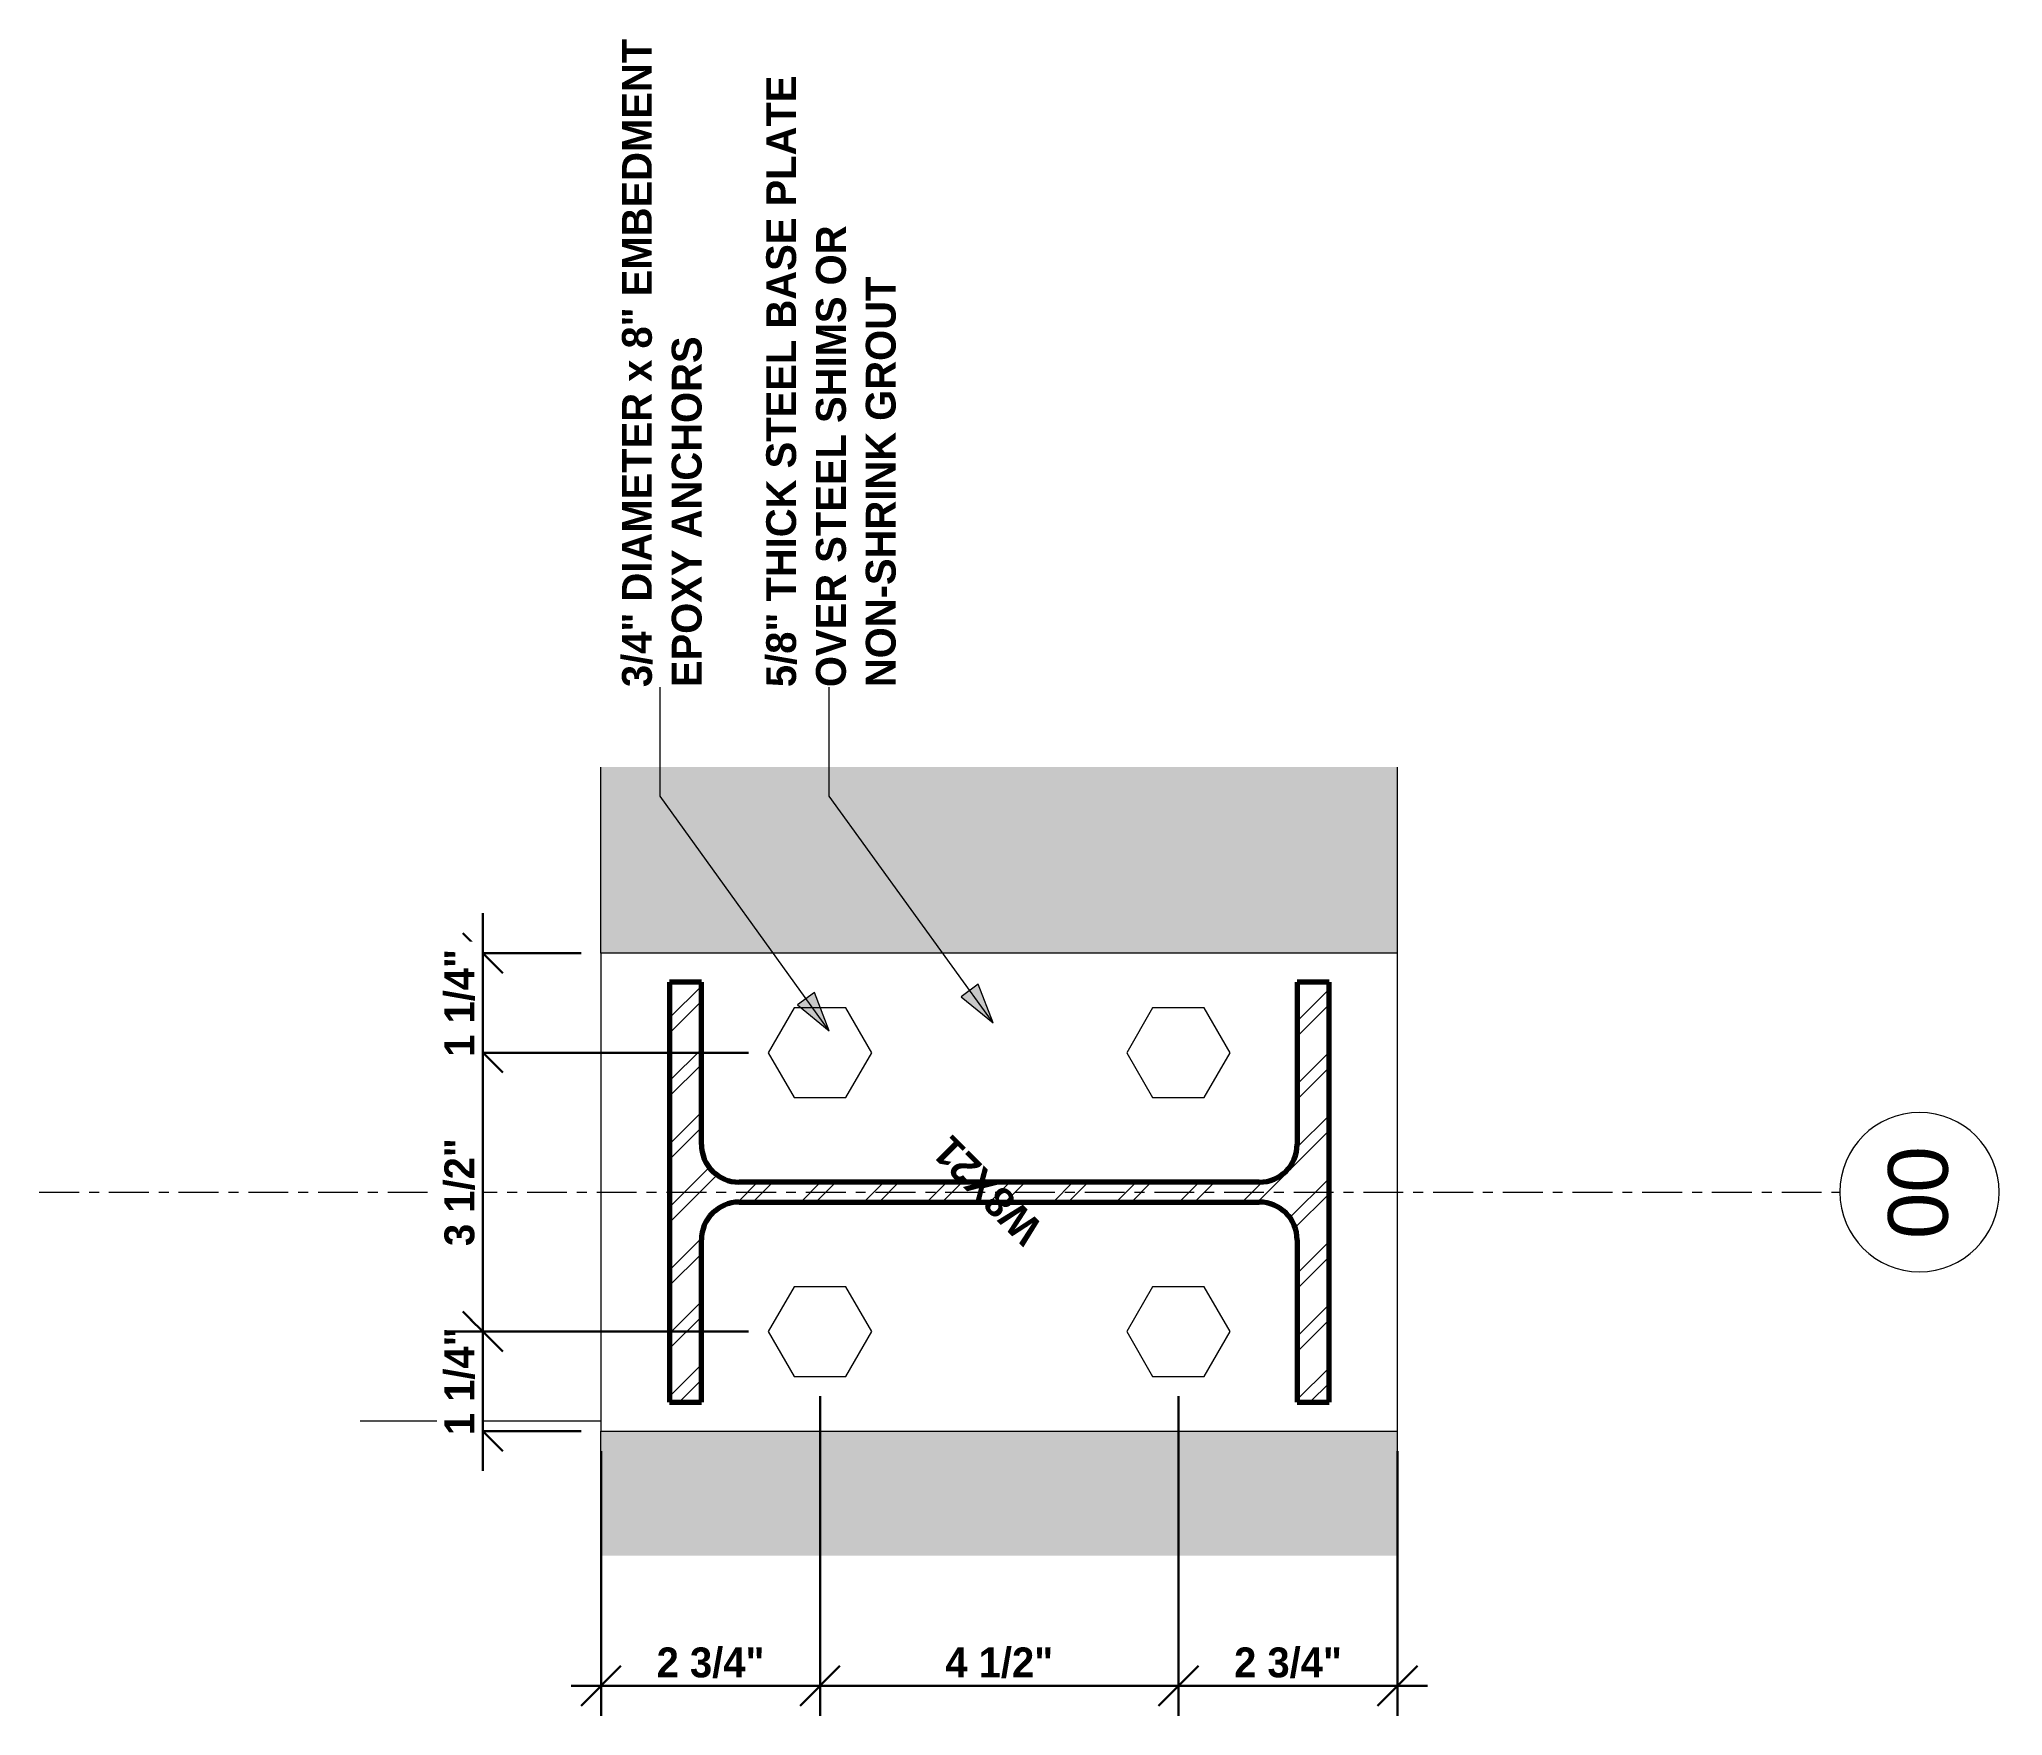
# Model space of a CAD drawing. Header units: inches. Extents: x -2724 to -2645, y 8689 to 8884.
# Drawn here: x -2669.65 to -2645, y 8689.26 to 8710.31 of the extents above.
import ezdxf

# ---------------------------------------------------------------- set-up
doc = ezdxf.new("R2010")
doc.units = ezdxf.units.IN
doc.header["$MEASUREMENT"] = 0
doc.linetypes.add('Grid Line 1_2_', pattern=[0.875, 0.5, -0.125, 0.125, -0.125])
for name, color, linetype, lineweight in [('A-ANNO-DIMS-1', 211, 'Continuous', 30), ('A-GENM', 5, 'Continuous', 9), ('G-ANNO-TEXT', 231, 'Continuous', 9), ('S-BEAM', 12, 'Continuous', 9), ('S-COLS-1', 7, 'Continuous', 9), ('S-COLS-2', 52, 'Continuous', 70), ('S-COLS-IDEN', 171, 'Continuous', 9), ('S-FNDN', 32, 'Continuous', 18), ('S-GRID-1', 1, 'Grid Line 1_2_', 9), ('S-GRID-IDEN', 1, 'Continuous', 9)]:
    doc.layers.add(name, color=color, linetype=linetype, lineweight=lineweight)
doc.layers.add('S-FNDN-1', color=235, linetype='Continuous', lineweight=18, transparency=0.4)
doc.styles.add('Arial', font='arial.ttf', dxfattribs={"height": 0.75})
doc.styles.add('Century Gothic_B', font='GOTHICB.TTF', dxfattribs={"height": 0.375})
doc.dimstyles.new('OD__1_16__Tol__', dxfattribs={"dimscale": 12, "dimtxt": 0.391563, "dimasz": 0.041667, "dimexe": 0.03125, "dimexo": 0.020833, "dimgap": 0.005208, "dimtad": 1, "dimdec": 4, "dimrnd": 0.0625, "dimzin": 3, "dimdsep": 46, "dimlunit": 4, "dimtxsty": 'Century Gothic_B', "dimblk1": 'OBLIQUE', "dimblk2": 'OBLIQUE', "dimsah": 1, "dimcen": 0.09, "dimdle": 0.03125, "dimazin": 0, "dimtfac": 1, "dimtdec": 4, "dimtix": 1, "dimtmove": 0, "dimatfit": 3, "dimfxl": 1, "dimtvp": 1, "dimtfill": 1, "dimfrac": 2, "dimtolj": 1, "dimtzin": 0, "dimlwd": 30, "dimlwe": 30, "dimarcsym": 2})

# ---------------------------------------------------------------- blocks, each defined once
blk = doc.blocks.new('051200 - Structural Steel Framing - Base Plate - 4 holes - 2-1954473-PLAN DETAIL AT MOMENT FRAME _1_ _WEST_')
at = {"layer": 'A-GENM'}
for p, q in [((-2713.552, 8698.146), (-2713.877, 8697.584)), ((-2712.903, 8698.146), (-2713.552, 8698.146)), ((-2712.578, 8697.584), (-2712.903, 8698.146)), ((-2709.052, 8698.146), (-2709.377, 8697.584)), ((-2708.403, 8698.146), (-2709.052, 8698.146)), ((-2708.078, 8697.584), (-2708.403, 8698.146)), ((-2713.877, 8697.584), (-2713.552, 8697.021)), ((-2712.903, 8697.021), (-2712.578, 8697.584)), ((-2709.377, 8697.584), (-2709.052, 8697.021)), ((-2708.403, 8697.021), (-2708.078, 8697.584)), ((-2713.552, 8697.021), (-2712.903, 8697.021)), ((-2709.052, 8697.021), (-2708.403, 8697.021)), ((-2713.552, 8694.646), (-2713.877, 8694.084)), ((-2712.903, 8694.646), (-2713.552, 8694.646)), ((-2712.578, 8694.084), (-2712.903, 8694.646)), ((-2709.052, 8694.646), (-2709.377, 8694.084)), ((-2708.403, 8694.646), (-2709.052, 8694.646)), ((-2708.078, 8694.084), (-2708.403, 8694.646)), ((-2713.877, 8694.084), (-2713.552, 8693.521)), ((-2712.903, 8693.521), (-2712.578, 8694.084)), ((-2709.377, 8694.084), (-2709.052, 8693.521)), ((-2708.403, 8693.521), (-2708.078, 8694.084)), ((-2713.552, 8693.521), (-2712.903, 8693.521)), ((-2709.052, 8693.521), (-2708.403, 8693.521))]:
    blk.add_line(p, q, dxfattribs=at)
at = {"layer": 'S-BEAM'}
for p, q in [((-2705.978, 8698.834), (-2715.978, 8698.834)), ((-2715.978, 8698.834), (-2715.978, 8692.834)), ((-2705.978, 8692.834), (-2705.978, 8698.834)), ((-2715.978, 8692.834), (-2705.978, 8692.834))]:
    blk.add_line(p, q, dxfattribs=at)
blk = doc.blocks.new('Grid - Grid Head - Circle-50561-PLAN DETAIL AT MOMENT FRAME _1_ _WEST_')
at = {"layer": 'S-GRID-IDEN'}
for start, end in [(90, 270), (270, 90)]:
    blk.add_arc((-2699.424, 8695.834), 1, start, end, dxfattribs=at)
blk = doc.blocks.new('_Oblique')
at = {"color": 0, "linetype": 'ByBlock', "lineweight": -2}
blk.add_line((-0.5, -0.5), (0.5, 0.5), dxfattribs=at)
blk = doc.blocks.new('DIMBLOCK10-PLAN DETAIL AT MOMENT FRAME _1_ _WEST_')
at = {"layer": 'A-ANNO-DIMS-1', "color": 0, "lineweight": 30, "transparency": 16777216}
for p, q in [((-2655.347, 8693.271), (-2655.347, 8689.261)), ((-2652.597, 8692.584), (-2652.597, 8689.261)), ((-2652.222, 8689.636), (-2655.722, 8689.636))]:
    blk.add_line(p, q, dxfattribs=at)
at = {"layer": 'Defpoints', "color": 0, "transparency": 16777216}
for p in [(-2655.347, 8693.521), (-2652.597, 8692.834), (-2655.347, 8689.636)]:
    blk.add_point(p, dxfattribs=at)
at = {"layer": 'A-ANNO-DIMS-1', "color": 0, "lineweight": 30, "transparency": 16777216, "xscale": 0.4999999999999999, "yscale": 0.4999999999999999, "zscale": 0.4999999999999999, "rotation": 180}
blk.add_blockref('_Oblique', (-2655.347, 8689.636), dxfattribs=at)
at = {"layer": 'A-ANNO-DIMS-1', "color": 0, "lineweight": 30, "transparency": 16777216, "xscale": 0.4999999999999999, "yscale": 0.4999999999999999, "zscale": 0.4999999999999999}
blk.add_blockref('_Oblique', (-2652.597, 8689.636), dxfattribs=at)
at = {"layer": 'A-ANNO-DIMS-1', "color": 0, "transparency": 16777216, "insert": (-2653.972, 8689.925), "char_height": 0.375, "attachment_point": 5, "style": 'Century Gothic_B', "bg_fill": 3, "box_fill_scale": 1.25, "bg_fill_color": 256, "bg_fill_true_color": 13158600, "bg_fill_transparency": 0}
blk.add_mtext('\\A1;2 3/4"', dxfattribs=at)
blk = doc.blocks.new('DIMBLOCK11-PLAN DETAIL AT MOMENT FRAME _1_ _WEST_')
at = {"layer": 'A-ANNO-DIMS-1', "color": 0, "lineweight": 30, "transparency": 16777216}
for p, q in [((-2659.847, 8693.271), (-2659.847, 8689.261)), ((-2655.347, 8693.271), (-2655.347, 8689.261)), ((-2654.972, 8689.636), (-2660.222, 8689.636))]:
    blk.add_line(p, q, dxfattribs=at)
at = {"layer": 'Defpoints', "color": 0, "transparency": 16777216}
for p in [(-2659.847, 8693.521), (-2655.347, 8693.521), (-2659.847, 8689.636)]:
    blk.add_point(p, dxfattribs=at)
at = {"layer": 'A-ANNO-DIMS-1', "color": 0, "lineweight": 30, "transparency": 16777216, "xscale": 0.4999999999999999, "yscale": 0.4999999999999999, "zscale": 0.4999999999999999, "rotation": 180}
blk.add_blockref('_Oblique', (-2659.847, 8689.636), dxfattribs=at)
at = {"layer": 'A-ANNO-DIMS-1', "color": 0, "lineweight": 30, "transparency": 16777216, "xscale": 0.4999999999999999, "yscale": 0.4999999999999999, "zscale": 0.4999999999999999}
blk.add_blockref('_Oblique', (-2655.347, 8689.636), dxfattribs=at)
at = {"layer": 'A-ANNO-DIMS-1', "color": 0, "transparency": 16777216, "insert": (-2657.597, 8689.925), "char_height": 0.375, "attachment_point": 5, "style": 'Century Gothic_B', "bg_fill": 3, "box_fill_scale": 1.25, "bg_fill_color": 256, "bg_fill_true_color": 13158600, "bg_fill_transparency": 0}
blk.add_mtext('\\A1;4 1/2"', dxfattribs=at)
blk = doc.blocks.new('DIMBLOCK12-PLAN DETAIL AT MOMENT FRAME _1_ _WEST_')
at = {"layer": 'A-ANNO-DIMS-1', "color": 0, "lineweight": 30, "transparency": 16777216}
for p, q in [((-2659.847, 8693.271), (-2659.847, 8689.261)), ((-2662.597, 8692.584), (-2662.597, 8689.261)), ((-2659.472, 8689.636), (-2662.972, 8689.636))]:
    blk.add_line(p, q, dxfattribs=at)
at = {"layer": 'Defpoints', "color": 0, "transparency": 16777216}
for p in [(-2659.847, 8693.521), (-2662.597, 8692.834), (-2662.597, 8689.636)]:
    blk.add_point(p, dxfattribs=at)
at = {"layer": 'A-ANNO-DIMS-1', "color": 0, "lineweight": 30, "transparency": 16777216, "xscale": 0.4999999999999999, "yscale": 0.4999999999999999, "zscale": 0.4999999999999999, "rotation": 180}
blk.add_blockref('_Oblique', (-2662.597, 8689.636), dxfattribs=at)
at = {"layer": 'A-ANNO-DIMS-1', "color": 0, "lineweight": 30, "transparency": 16777216, "xscale": 0.4999999999999999, "yscale": 0.4999999999999999, "zscale": 0.4999999999999999}
blk.add_blockref('_Oblique', (-2659.847, 8689.636), dxfattribs=at)
at = {"layer": 'A-ANNO-DIMS-1', "color": 0, "transparency": 16777216, "insert": (-2661.222, 8689.925), "char_height": 0.375, "attachment_point": 5, "style": 'Century Gothic_B', "bg_fill": 3, "box_fill_scale": 1.25, "bg_fill_color": 256, "bg_fill_true_color": 13158600, "bg_fill_transparency": 0}
blk.add_mtext('\\A1;2 3/4"', dxfattribs=at)
blk = doc.blocks.new('DIMBLOCK13-PLAN DETAIL AT MOMENT FRAME _1_ _WEST_')
at = {"layer": 'A-ANNO-DIMS-1', "color": 0, "lineweight": 30, "transparency": 16777216}
for p, q in [((-2664.081, 8694.084), (-2664.081, 8694.584)), ((-2660.747, 8694.084), (-2664.456, 8694.084)), ((-2664.081, 8692.834), (-2664.081, 8694.084)), ((-2662.847, 8692.834), (-2664.456, 8692.834)), ((-2664.081, 8692.834), (-2664.081, 8692.334))]:
    blk.add_line(p, q, dxfattribs=at)
at = {"layer": 'Defpoints', "color": 0, "transparency": 16777216}
for p in [(-2660.497, 8694.084), (-2662.597, 8692.834)]:
    blk.add_point(p, dxfattribs=at)
at = {"layer": 'A-ANNO-DIMS-1', "color": 0, "lineweight": 30, "transparency": 16777216, "xscale": 0.4999999999999999, "yscale": 0.4999999999999999, "zscale": 0.4999999999999999}
for p, rotation in [((-2664.081, 8694.084), 270), ((-2664.081, 8692.834), 90)]:
    blk.add_blockref('_Oblique', p, dxfattribs=dict(at, rotation=rotation))
at = {"layer": 'A-ANNO-DIMS-1', "color": 0, "transparency": 16777216, "insert": (-2664.37, 8693.459), "char_height": 0.375, "attachment_point": 5, "rotation": 90, "style": 'Century Gothic_B', "bg_fill": 3, "box_fill_scale": 1.25, "bg_fill_color": 256, "bg_fill_true_color": 13158600, "bg_fill_transparency": 0}
blk.add_mtext('\\A1;1 1/4"', dxfattribs=at)
at = {"layer": 'Defpoints', "color": 0, "transparency": 16777216}
blk.add_point((-2664.081, 8694.084), dxfattribs=at)
blk = doc.blocks.new('DIMBLOCK14-PLAN DETAIL AT MOMENT FRAME _1_ _WEST_')
at = {"layer": 'A-ANNO-DIMS-1', "color": 0, "lineweight": 30, "transparency": 16777216}
for p, q in [((-2664.081, 8693.709), (-2664.081, 8697.959)), ((-2660.747, 8697.584), (-2664.456, 8697.584)), ((-2660.747, 8694.084), (-2664.456, 8694.084))]:
    blk.add_line(p, q, dxfattribs=at)
at = {"layer": 'Defpoints', "color": 0, "transparency": 16777216}
for p in [(-2664.081, 8697.584), (-2660.497, 8697.584), (-2660.497, 8694.084)]:
    blk.add_point(p, dxfattribs=at)
at = {"layer": 'A-ANNO-DIMS-1', "color": 0, "lineweight": 30, "transparency": 16777216, "xscale": 0.4999999999999999, "yscale": 0.4999999999999999, "zscale": 0.4999999999999999}
for p, rotation in [((-2664.081, 8697.584), 90), ((-2664.081, 8694.084), 270)]:
    blk.add_blockref('_Oblique', p, dxfattribs=dict(at, rotation=rotation))
at = {"layer": 'A-ANNO-DIMS-1', "color": 0, "transparency": 16777216, "insert": (-2664.37, 8695.834), "char_height": 0.375, "attachment_point": 5, "rotation": 90, "style": 'Century Gothic_B', "bg_fill": 3, "box_fill_scale": 1.25, "bg_fill_color": 256, "bg_fill_true_color": 13158600, "bg_fill_transparency": 0}
blk.add_mtext('\\A1;3 1/2"', dxfattribs=at)
blk = doc.blocks.new('DIMBLOCK15-PLAN DETAIL AT MOMENT FRAME _1_ _WEST_')
at = {"layer": 'A-ANNO-DIMS-1', "color": 0, "lineweight": 30, "transparency": 16777216}
for p, q in [((-2664.081, 8698.834), (-2664.081, 8699.334)), ((-2662.847, 8698.834), (-2664.456, 8698.834)), ((-2664.081, 8697.584), (-2664.081, 8698.834)), ((-2660.747, 8697.584), (-2664.456, 8697.584)), ((-2664.081, 8697.584), (-2664.081, 8697.084))]:
    blk.add_line(p, q, dxfattribs=at)
at = {"layer": 'Defpoints', "color": 0, "transparency": 16777216}
for p in [(-2662.597, 8698.834), (-2660.497, 8697.584)]:
    blk.add_point(p, dxfattribs=at)
at = {"layer": 'A-ANNO-DIMS-1', "color": 0, "lineweight": 30, "transparency": 16777216, "xscale": 0.4999999999999999, "yscale": 0.4999999999999999, "zscale": 0.4999999999999999}
for p, rotation in [((-2664.081, 8698.834), 270), ((-2664.081, 8697.584), 90)]:
    blk.add_blockref('_Oblique', p, dxfattribs=dict(at, rotation=rotation))
at = {"layer": 'A-ANNO-DIMS-1', "color": 0, "transparency": 16777216, "insert": (-2664.37, 8698.209), "char_height": 0.375, "attachment_point": 5, "rotation": 90, "style": 'Century Gothic_B', "bg_fill": 3, "box_fill_scale": 1.25, "bg_fill_color": 256, "bg_fill_true_color": 13158600, "bg_fill_transparency": 0}
blk.add_mtext('\\A1;1 1/4"', dxfattribs=at)
at = {"layer": 'Defpoints', "color": 0, "transparency": 16777216}
blk.add_point((-2664.081, 8698.834), dxfattribs=at)

msp = doc.modelspace()

# ---------------------------------------------------------------- hatches: boundary and pattern name
at = {"layer": 'G-ANNO-TEXT'}
for points in [[(-2657.67567, 8697.96), (-2657.86002, 8698.4437), (-2658.07717, 8698.28672)], [(-2659.73098, 8697.85724), (-2659.9147, 8698.34117), (-2660.13206, 8698.18448)]]:
    msp.add_hatch(color=256, dxfattribs=at).paths.add_polyline_path(points, flags=0)
at = {"layer": 'S-COLS-1'}
h = msp.add_hatch(dxfattribs=at)
h.set_pattern_fill('FP_2', color=256, style=0, pattern_type=2)
h.set_pattern_definition([(45, (-2593.18976, 8957.431), (-0.3959798, 0.3959798), []), (45, (-2593.18976, 8958.031), (-0.3959798, 0.3959798), [])])
h.paths.add_polyline_path([(-2661.73741, 8693.19867), (-2661.33741, 8693.19867), (-2661.33741, 8695.23367), (-2661.32122, 8695.35661), (-2661.27377, 8695.47117), (-2661.19829, 8695.56955), (-2661.09991, 8695.64503), (-2660.98535, 8695.69249), (-2660.86241, 8695.70867), (-2654.33241, 8695.70867), (-2654.20947, 8695.69249), (-2654.09491, 8695.64503), (-2653.99653, 8695.56955), (-2653.92105, 8695.47117), (-2653.8736, 8695.35661), (-2653.85741, 8695.23367), (-2653.85741, 8693.19867), (-2653.45741, 8693.19867), (-2653.45741, 8698.46867), (-2653.85741, 8698.46867), (-2653.85741, 8696.43367), (-2653.8736, 8696.31073), (-2653.92105, 8696.19617), (-2653.99653, 8696.0978), (-2654.09491, 8696.02231), (-2654.20947, 8695.97486), (-2654.33241, 8695.95867), (-2660.86241, 8695.95867), (-2660.98535, 8695.97486), (-2661.09991, 8696.02231), (-2661.19829, 8696.0978), (-2661.27377, 8696.19617), (-2661.32122, 8696.31073), (-2661.33741, 8696.43367), (-2661.33741, 8698.46867), (-2661.73741, 8698.46867), (-2661.73741, 8696.21976)], flags=0)
at = {"layer": 'S-FNDN-1'}
h = msp.add_hatch(color=256, dxfattribs=at)
h.paths.add_polyline_path([(-2658.34699, 8691.26976), (-2652.59741, 8691.26976), (-2652.59741, 8692.83367), (-2662.59741, 8692.83367), (-2662.59741, 8691.26976), (-2661.98432, 8691.26976)], flags=0)
h.paths.add_polyline_path([(-2658.34699, 8698.83367), (-2652.59741, 8698.83367), (-2652.59741, 8701.16976), (-2662.59741, 8701.16976), (-2662.59741, 8698.83367)], flags=0)

# ---------------------------------------------------------------- linework, layer by layer
at = {"layer": 'G-ANNO-TEXT'}
for p, q in [((-2661.8548, 8700.80318), (-2661.8548, 8702.17339)), ((-2659.73098, 8700.80318), (-2659.73098, 8702.17339)), ((-2659.73098, 8697.85724), (-2661.8548, 8700.80318)), ((-2657.67567, 8697.96), (-2659.73098, 8700.80318)), ((-2657.86002, 8698.4437), (-2658.07717, 8698.28672)), ((-2657.67567, 8697.96), (-2657.86002, 8698.4437)), ((-2659.9147, 8698.34117), (-2660.13206, 8698.18448)), ((-2660.13206, 8698.18448), (-2659.73098, 8697.85724)), ((-2659.73098, 8697.85724), (-2659.9147, 8698.34117)), ((-2658.07717, 8698.28672), (-2657.67567, 8697.96))]:
    msp.add_line(p, q, dxfattribs=at)
at = {"layer": 'S-COLS-2'}
for p, q in [((-2661.33741, 8698.46867), (-2661.73741, 8698.46867)), ((-2661.73741, 8698.46867), (-2661.73741, 8693.19867)), ((-2661.33741, 8696.43367), (-2661.33741, 8698.46867)), ((-2653.45741, 8698.46867), (-2653.85741, 8698.46867)), ((-2653.85741, 8698.46867), (-2653.85741, 8696.43367)), ((-2653.45741, 8693.19867), (-2653.45741, 8698.46867)), ((-2654.33241, 8695.95867), (-2660.86241, 8695.95867)), ((-2660.86241, 8695.70867), (-2654.33241, 8695.70867)), ((-2661.33741, 8693.19867), (-2661.33741, 8695.23367)), ((-2653.85741, 8695.23367), (-2653.85741, 8693.19867)), ((-2661.73741, 8693.19867), (-2661.33741, 8693.19867)), ((-2653.85741, 8693.19867), (-2653.45741, 8693.19867))]:
    msp.add_line(p, q, dxfattribs=at)
for centre, start, end in [((-2660.86241, 8696.43367), 180, 270), ((-2654.33241, 8696.43367), 270, 0), ((-2660.86241, 8695.23367), 90, 180), ((-2654.33241, 8695.23367), 0, 90)]:
    msp.add_arc(centre, 0.475, start, end, dxfattribs=at)
at = {"layer": 'S-FNDN'}
for p, q in [((-2662.59741, 8698.83367), (-2662.59741, 8701.16976)), ((-2652.59741, 8698.83367), (-2652.59741, 8701.16976)), ((-2662.59741, 8692.95867), (-2665.62166, 8692.95867)), ((-2662.59741, 8691.26976), (-2662.59741, 8692.83367)), ((-2652.59741, 8691.26976), (-2652.59741, 8692.83367))]:
    msp.add_line(p, q, dxfattribs=at)
at = {"layer": 'S-GRID-1'}
msp.add_line((-2669.6494, 8695.83367), (-2647.04374, 8695.83367), dxfattribs=at)

# ---------------------------------------------------------------- block references
at = {"layer": 'S-BEAM'}
msp.add_blockref('051200 - Structural Steel Framing - Base Plate - 4 holes - 2-1954473-PLAN DETAIL AT MOMENT FRAME _1_ _WEST_', (53.38024, 0), dxfattribs=at)
at = {"layer": 'S-GRID-IDEN'}
msp.add_blockref('Grid - Grid Head - Circle-50561-PLAN DETAIL AT MOMENT FRAME _1_ _WEST_', (53.38024, 0), dxfattribs=at)

# ---------------------------------------------------------------- texts
at = {"layer": 'G-ANNO-TEXT', "char_height": 0.375, "attachment_point": 1, "rotation": 90, "style": 'Century Gothic_B'}
for s, insert, width in [('3/4" DIAMETER x 8" EMBEDMENT', (-2662.33416, 8702.17339), 9.696), ('5/8" THICK STEEL BASE PLATE', (-2660.52294, 8702.17339), 8.585), ('OVER STEEL SHIMS OR', (-2659.89794, 8702.17339), 6.6155), ('NON-SHRINK GROUT', (-2659.27294, 8702.17339), 6.3125), ('EPOXY ANCHORS', (-2661.70916, 8702.17339), 5.441375)]:
    msp.add_mtext(s, dxfattribs=dict(at, insert=insert, width=width))
at = {"layer": 'S-COLS-IDEN', "insert": (-2657.29505, 8695.13981), "char_height": 0.375, "width": 2.121, "attachment_point": 1, "rotation": 135, "style": 'Century Gothic_B'}
msp.add_mtext('W8X21', dxfattribs=at)
at = {"layer": 'S-GRID-IDEN', "insert": (-2646.43886, 8695.24489), "char_height": 0.75, "width": 1.414, "attachment_point": 1, "rotation": 90, "style": 'Arial'}
msp.add_mtext('00', dxfattribs=at)

# ---------------------------------------------------------------- next in the draw order: dimensions: what is measured, and where the dimension line sits
at = {"layer": 'A-ANNO-DIMS-1'}
dim = msp.add_linear_dim(base=(-2655.34741, 8689.636), p1=(-2652.59741, 8692.83367), p2=(-2655.34741, 8693.52117), dimstyle='OD__1_16__Tol__', override={"dimpost": '<>', "dimfxl": 2.834635}, dxfattribs=at)
dim.commit()
dim.dimension.update_dxf_attribs({"geometry": 'DIMBLOCK10-PLAN DETAIL AT MOMENT FRAME _1_ _WEST_', "text_midpoint": (-2653.97241, 8689.92475)})

# ---------------------------------------------------------------- next in the draw order: dimensions: what is measured, and where the dimension line sits
dim = msp.add_linear_dim(base=(-2659.84741, 8689.636), p1=(-2655.34741, 8693.52117), p2=(-2659.84741, 8693.52117), dimstyle='OD__1_16__Tol__', override={"dimpost": '<>', "dimfxl": 4.5}, dxfattribs=at)
dim.commit()
dim.dimension.update_dxf_attribs({"geometry": 'DIMBLOCK11-PLAN DETAIL AT MOMENT FRAME _1_ _WEST_', "text_midpoint": (-2657.59741, 8689.92475)})

# ---------------------------------------------------------------- next in the draw order: dimensions: what is measured, and where the dimension line sits
dim = msp.add_linear_dim(base=(-2662.59741, 8689.636), p1=(-2659.84741, 8693.52117), p2=(-2662.59741, 8692.83367), dimstyle='OD__1_16__Tol__', override={"dimpost": '<>', "dimfxl": 2.834635}, dxfattribs=at)
dim.commit()
dim.dimension.update_dxf_attribs({"geometry": 'DIMBLOCK12-PLAN DETAIL AT MOMENT FRAME _1_ _WEST_', "text_midpoint": (-2661.22241, 8689.92475)})

# ---------------------------------------------------------------- next in the draw order: dimensions: what is measured, and where the dimension line sits
dim = msp.add_linear_dim(base=(-2664.08138, 8694.08367), p1=(-2662.59741, 8692.83367), p2=(-2660.49693, 8694.08367), angle=90, dimstyle='OD__1_16__Tol__', override={"dimpost": '<>', "dimfxl": 2.444283}, dxfattribs=at)
dim.commit()
dim.dimension.update_dxf_attribs({"geometry": 'DIMBLOCK13-PLAN DETAIL AT MOMENT FRAME _1_ _WEST_', "text_midpoint": (-2664.37013, 8693.45867)})

# ---------------------------------------------------------------- next in the draw order: dimensions: what is measured, and where the dimension line sits
dim = msp.add_linear_dim(base=(-2664.08138, 8697.58367), p1=(-2660.49693, 8694.08367), p2=(-2660.49693, 8697.58367), angle=90, dimstyle='OD__1_16__Tol__', override={"dimpost": '<>', "dimfxl": 3.5}, dxfattribs=at)
dim.commit()
dim.dimension.update_dxf_attribs({"geometry": 'DIMBLOCK14-PLAN DETAIL AT MOMENT FRAME _1_ _WEST_', "text_midpoint": (-2664.37013, 8695.83367)})

# ---------------------------------------------------------------- next in the draw order: dimensions: what is measured, and where the dimension line sits
dim = msp.add_linear_dim(base=(-2664.08138, 8698.83367), p1=(-2660.49693, 8697.58367), p2=(-2662.59741, 8698.83367), angle=90, dimstyle='OD__1_16__Tol__', override={"dimpost": '<>', "dimfxl": 2.444283}, dxfattribs=at)
dim.commit()
dim.dimension.update_dxf_attribs({"geometry": 'DIMBLOCK15-PLAN DETAIL AT MOMENT FRAME _1_ _WEST_', "text_midpoint": (-2664.37013, 8698.20867)})

doc.saveas('drawing.dxf')
